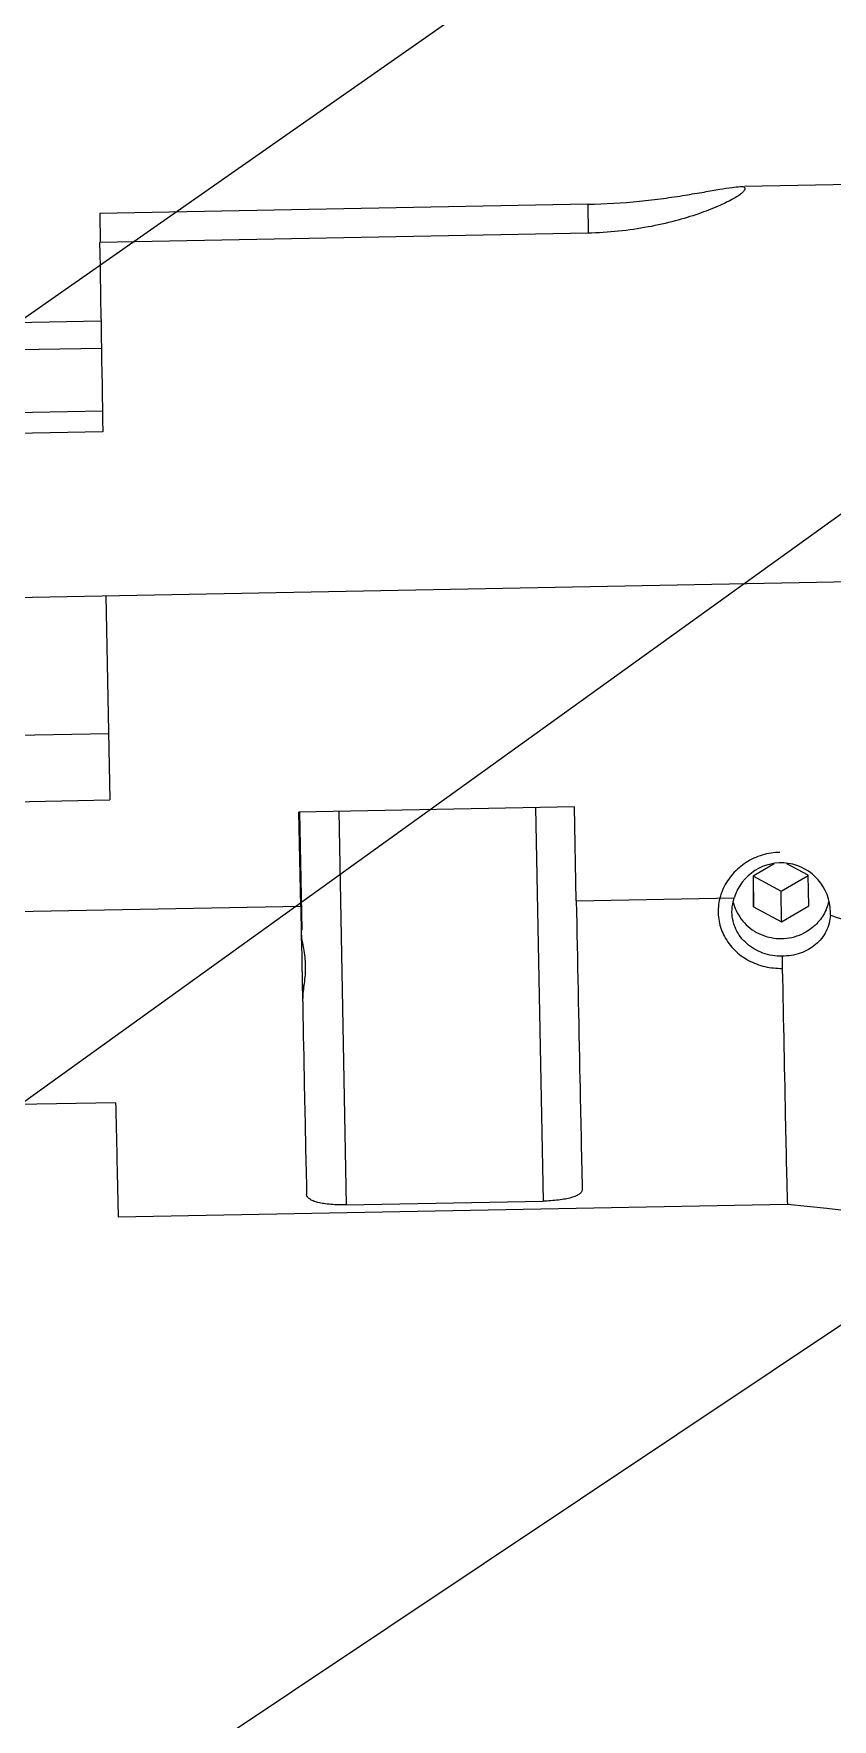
# Model space of a CAD drawing. Header units: millimetres. Extents: x 0 to 420, y 0 to 297.
# Drawn here: x 142.87 to 147.94, y 160.68 to 171.38 of the extents above; entities that cross this region are included whole.
import ezdxf

# ---------------------------------------------------------------- set-up
doc = ezdxf.new("R2010")
doc.units = ezdxf.units.MM
doc.header["$LTSCALE"] = 23.1
doc.layers.get('0').update_dxf_attribs({"linetype": 'CONTINUOUS'})
doc.layers.add('AXIS', color=7, linetype='CONTINUOUS')
doc.layers.add('DSURF', color=7, linetype='CONTINUOUS')
doc.styles.get("Standard").update_dxf_attribs({"font": 'txt', "width": 0.85})
doc.dimstyles.get("Standard").update_dxf_attribs({"dimtxt": 3.5, "dimasz": 3.5, "dimexe": 1.5, "dimexo": 1, "dimtad": 1, "dimtxsty": 'STANDARD', "dimcen": 0.09, "dimadec": 0, "dimazin": 0, "dimtol": 1, "dimtp": 0.01, "dimtm": 0.01, "dimtfac": 1, "dimtofl": 0, "dimtmove": 0, "dimatfit": 3, "dimfxl": 1, "dimtolj": 1, "dimarcsym": 0})

msp = doc.modelspace()

# ---------------------------------------------------------------- linework, layer by layer
at = {"color": 7, "linetype": 'CONTINUOUS'}
for p, q in [((147.384, 170.406), (147.384, 170.406)), ((146.387, 170.301), (143.288, 170.242)), ((146.387, 170.301), (146.39, 170.118)), ((143.288, 170.242), (143.291, 170.059)), ((146.387, 170.118), (143.288, 170.059)), ((143.306, 168.988), (142.158, 168.966)), ((143.308, 168.856), (139.659, 168.787)), ((150.826, 167.956), (140.677, 167.764)), ((143.327, 167.814), (143.352, 166.519)), ((142.573, 166.926), (143.346, 166.941)), ((140.702, 166.469), (143.352, 166.519)), ((147.572, 166.113), (147.437, 166.035)), ((147.437, 166.035), (147.441, 165.84)), ((147.439, 166.035), (147.439, 166.034)), ((147.441, 165.84), (147.439, 166.034)), ((147.439, 166.034), (147.615, 165.939)), ((147.615, 165.939), (147.787, 166.04)), ((147.787, 166.041), (147.651, 166.114)), ((147.791, 165.846), (147.787, 166.041)), ((147.618, 165.745), (147.615, 165.939)), ((147.441, 165.84), (147.618, 165.745)), ((147.618, 165.745), (147.791, 165.846)), ((143.389, 164.596), (141.14, 164.554)), ((143.406, 163.872), (147.655, 163.953))]:
    msp.add_line(p, q, dxfattribs=at)
for centre, radius, start, end in [((148.794, 170.402), 1.41, 179.8229, 180.1771), ((745.547, 179.659), 602.336, 180.913217, 181.027684), ((147.597, 165.941), 0.295, 194.3665, 204.7599), ((147.631, 165.942), 0.296, 335.8312, 338.2956), ((147.632, 165.941), 0.295, 338.2951, 347.3451)]:
    msp.add_arc(centre, radius, start, end, dxfattribs=at)
for points, knots in [([(146.387, 170.301), (146.497, 170.303), (146.658, 170.313), (146.864, 170.337), (147, 170.358), (147.12, 170.378), (147.219, 170.395), (147.295, 170.408), (147.339, 170.413), (147.356, 170.414)], [0, 0, 0, 0, 0.337679, 0.494264, 0.636946, 0.762043, 0.8662, 0.946363, 1, 1, 1, 1]), ([(147.384, 170.397), (147.384, 170.393), (147.378, 170.383), (147.362, 170.368), (147.338, 170.351), (147.289, 170.323), (147.207, 170.284), (147.085, 170.237), (146.937, 170.192), (146.767, 170.154), (146.581, 170.127), (146.453, 170.119), (146.387, 170.118)], [0, 0, 0, 0, 0.012012, 0.031582, 0.059663, 0.096195, 0.193104, 0.318266, 0.466872, 0.633827, 0.813594, 1, 1, 1, 1]), ([(147.356, 170.414), (147.36, 170.414), (147.367, 170.414), (147.376, 170.413), (147.383, 170.409), (147.384, 170.406)], [0, 0, 0, 0, 0.398819, 0.689446, 1, 1, 1, 1]), ([(147.329, 165.817), (147.338, 165.798), (147.36, 165.761), (147.405, 165.713), (147.459, 165.676), (147.52, 165.65), (147.585, 165.638), (147.651, 165.638), (147.716, 165.653), (147.757, 165.671), (147.775, 165.682)], [0, 0, 0, 0, 0.122867, 0.246593, 0.371217, 0.49662, 0.622552, 0.748671, 0.874595, 1, 1, 1, 1]), ([(147.901, 165.821), (147.888, 165.792), (147.853, 165.738), (147.803, 165.698), (147.775, 165.682)], [0, 0, 0, 0, 0.497363, 1, 1, 1, 1]), ([(143.389, 164.596), (143.393, 164.438), (143.398, 164.197), (143.403, 163.956), (143.406, 163.872)], [0, 0, 0, 0, 0.654797, 1, 1, 1, 1])]:
    msp.add_open_spline(points, degree=3, knots=knots, dxfattribs=at)
at = {"color": 2, "linetype": 'CONTINUOUS'}
msp.add_open_spline([(147.608, 166.186), (147.57, 166.185), (147.494, 166.174), (147.389, 166.125), (147.305, 166.053), (147.243, 165.959), (147.213, 165.856), (147.216, 165.747), (147.251, 165.649), (147.317, 165.561), (147.405, 165.496), (147.512, 165.456), (147.586, 165.449), (147.623, 165.449)], degree=3, dxfattribs=at)
at = {"color": 7, "linetype": 'CONTINUOUS'}
msp.add_open_spline([(147.655, 163.953), (148.991, 163.807), (150.328, 163.662), (151.664, 163.518)], degree=3, dxfattribs=at)
at = {"layer": 'AXIS', "color": 7, "linetype": 'CONTINUOUS'}
for p, q in [((150.483, 170.473), (147.383, 170.414)), ((142.151, 169.539), (143.296, 169.561)), ((143.299, 169.386), (142.151, 169.365)), ((146.314, 165.878), (147.317, 165.897)), ((147.928, 165.788), (147.928, 165.807)), ((147.621, 165.527), (147.623, 165.447))]:
    msp.add_line(p, q, dxfattribs=at)
msp.add_ellipse((147.616, 165.803), major_axis=(-0.008, 0.316), ratio=0.988566, start_param=-1.582413, end_param=1.244201, dxfattribs=at)
for points, knots in [([(147.303, 165.807), (147.303, 165.83), (147.307, 165.86), (147.315, 165.889), (147.317, 165.897)], [0, 0, 0, 0, 0.747704, 1, 1, 1, 1]), ([(147.621, 165.527), (147.58, 165.526), (147.499, 165.539), (147.393, 165.6), (147.321, 165.694), (147.304, 165.77), (147.303, 165.807)], [0, 0, 0, 0, 0.263157, 0.517141, 0.760674, 1, 1, 1, 1]), ([(147.928, 165.788), (147.926, 165.753), (147.908, 165.681), (147.838, 165.594), (147.738, 165.538), (147.66, 165.527), (147.621, 165.527)], [0, 0, 0, 0, 0.241511, 0.483828, 0.735706, 1, 1, 1, 1]), ([(147.623, 165.447), (147.63, 165.114), (147.638, 164.675), (147.649, 164.177), (147.653, 164.011), (147.655, 163.953)], [0, 0, 0, 0, 0.668386, 0.881777, 1, 1, 1, 1])]:
    msp.add_open_spline(points, degree=3, knots=knots, dxfattribs=at)
msp.add_open_spline([(147.928, 165.788), (148.157, 165.709), (148.388, 165.638), (148.621, 165.57)], degree=3, dxfattribs=at)
at = {"layer": 'DSURF', "color": 7, "linetype": 'CONTINUOUS'}
for p, q in [((146.303, 166.475), (144.553, 166.442)), ((144.565, 165.845), (144.553, 166.442)), ((144.556, 166.442), (144.571, 165.693)), ((144.807, 166.447), (144.854, 163.948)), ((146.056, 166.471), (146.104, 163.971)), ((146.314, 165.878), (146.303, 166.475)), ((140.715, 165.772), (144.565, 165.845)), ((144.565, 165.845), (144.568, 165.653)), ((144.57, 165.693), (144.57, 165.694)), ((144.58, 165.195), (144.58, 165.194)), ((146.352, 164.046), (146.352, 164.046)), ((144.854, 163.948), (146.104, 163.971))]:
    msp.add_line(p, q, dxfattribs=at)
for points, knots in [([(146.314, 165.878), (146.322, 165.499), (146.334, 164.888), (146.347, 164.278), (146.352, 164.046)], [0, 0, 0, 0, 0.620247, 1, 1, 1, 1]), ([(144.58, 165.194), (144.579, 165.195), (144.58, 165.196), (144.579, 165.2), (144.579, 165.205), (144.579, 165.213), (144.579, 165.223), (144.579, 165.24), (144.578, 165.266), (144.577, 165.302), (144.577, 165.343), (144.576, 165.387), (144.574, 165.449), (144.573, 165.523), (144.572, 165.61), (144.57, 165.665), (144.57, 165.693)], [0, 0, 0, 0, 0.002374, 0.009263, 0.020635, 0.036384, 0.056343, 0.080347, 0.139586, 0.211928, 0.294756, 0.385072, 0.479585, 0.667484, 0.831432, 1, 1, 1, 1]), ([(144.568, 165.653), (144.575, 165.315), (144.586, 164.768), (144.597, 164.222), (144.602, 164.013)], [0, 0, 0, 0, 0.618463, 1, 1, 1, 1]), ([(144.579, 165.258), (144.579, 165.273), (144.582, 165.304), (144.591, 165.373), (144.6, 165.465), (144.588, 165.555), (144.576, 165.617), (144.571, 165.644), (144.571, 165.657)], [0, 0, 0, 0, 0.108842, 0.236925, 0.521641, 0.794929, 0.909435, 1, 1, 1, 1]), ([(144.854, 163.948), (144.821, 163.947), (144.774, 163.948), (144.713, 163.955), (144.676, 163.962), (144.645, 163.971), (144.622, 163.983), (144.607, 163.996), (144.603, 164.008), (144.602, 164.013)], [0, 0, 0, 0, 0.360857, 0.522541, 0.66375, 0.780891, 0.873043, 0.943062, 1, 1, 1, 1]), ([(146.352, 164.046), (146.352, 164.041), (146.349, 164.029), (146.334, 164.015), (146.312, 164.003), (146.281, 163.992), (146.244, 163.984), (146.184, 163.975), (146.137, 163.972), (146.104, 163.971)], [0, 0, 0, 0, 0.056923, 0.126811, 0.218814, 0.335841, 0.477004, 0.63873, 1, 1, 1, 1])]:
    msp.add_open_spline(points, degree=3, knots=knots, dxfattribs=at)

# ---------------------------------------------------------------- leaders
at = {"color": 2, "linetype": 'CONTINUOUS'}
for points in [[(165.689, 189.087), (120.619, 160.986), (114.619, 160.986)], [(164.345, 184.64), (116.318, 151.049), (110.318, 151.049)], [(163.373, 179.395), (111.235, 141.889), (105.235, 141.889)], [(163.6, 173.593), (105.886, 135.089), (99.886, 135.089)], [(169.943, 171.664), (142.962, 108.479), (150.41, 108.479)], [(162.482, 168.695), (99.422, 123.964), (93.422, 123.964)]]:
    msp.add_leader(points, dimstyle='STANDARD', override={"dimtad": 0, "dimldrblk": 'DOT'}, dxfattribs=at)

doc.saveas('drawing.dxf')
